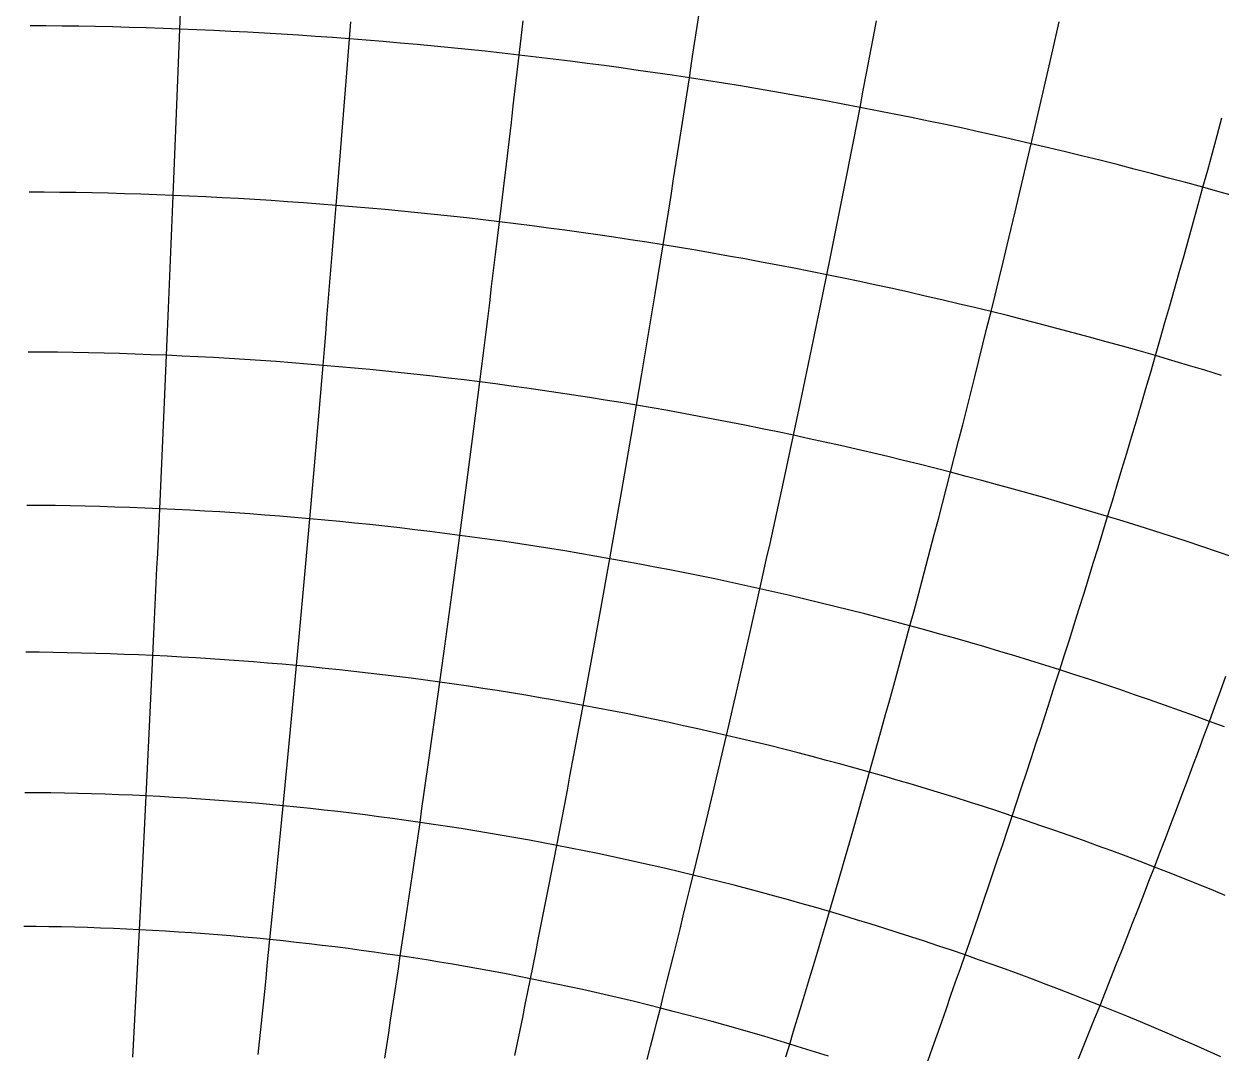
# Model space of a CAD drawing. Header units: metres. Extents: x -3.79 to 3.79, y -1 to 0.
# Drawn here: x 0.0031 to 0.183, y -0.5799 to -0.4252 of the extents above; entities that cross this region are included whole.
import ezdxf

# ---------------------------------------------------------------- set-up
doc = ezdxf.new("R2010")
doc.units = ezdxf.units.M

msp = doc.modelspace()

# ---------------------------------------------------------------- linework, layer by layer
for p, q in [((0.02654, -0.42595), (0.02664, -0.4234)), ((0.10428, -0.42555), (0.10466, -0.42295)), ((0.00637, -0.42547), (0.00401, -0.42548)), ((0.00883, -0.4255), (0.00637, -0.42547)), ((0.01134, -0.42553), (0.00883, -0.4255)), ((0.01386, -0.42557), (0.01134, -0.42553)), ((0.01638, -0.42563), (0.01386, -0.42557)), ((0.01892, -0.42569), (0.01638, -0.42563)), ((0.02146, -0.42577), (0.01892, -0.42569)), ((0.024, -0.42585), (0.02146, -0.42577)), ((0.02654, -0.42595), (0.024, -0.42585)), ((0.02644, -0.42849), (0.02654, -0.42595)), ((0.02908, -0.42605), (0.02654, -0.42595)), ((0.03162, -0.42617), (0.02908, -0.42605)), ((0.03417, -0.42629), (0.03162, -0.42617)), ((0.03671, -0.42642), (0.03417, -0.42629)), ((0.052, -0.42742), (0.0522, -0.42486)), ((0.07782, -0.42729), (0.07811, -0.42473)), ((0.10389, -0.42813), (0.10428, -0.42555)), ((0.13072, -0.42735), (0.13121, -0.42473)), ((0.15806, -0.42752), (0.15866, -0.42487)), ((0.03926, -0.42656), (0.03671, -0.42642)), ((0.04181, -0.42672), (0.03926, -0.42656)), ((0.04436, -0.42688), (0.04181, -0.42672)), ((0.0469, -0.42705), (0.04436, -0.42688)), ((0.04945, -0.42723), (0.0469, -0.42705)), ((0.052, -0.42742), (0.04945, -0.42723)), ((0.05181, -0.42996), (0.052, -0.42742)), ((0.05455, -0.42762), (0.052, -0.42742)), ((0.0571, -0.42783), (0.05455, -0.42762)), ((0.05965, -0.42805), (0.0571, -0.42783)), ((0.0622, -0.42828), (0.05965, -0.42805)), ((0.07752, -0.42986), (0.07782, -0.42729)), ((0.10349, -0.43071), (0.10389, -0.42813)), ((0.13023, -0.42995), (0.13072, -0.42735)), ((0.15747, -0.43016), (0.15806, -0.42752)), ((0.02634, -0.43103), (0.02644, -0.42849)), ((0.05161, -0.4325), (0.05181, -0.42996)), ((0.06476, -0.42851), (0.0622, -0.42828)), ((0.06731, -0.42876), (0.06476, -0.42851)), ((0.06986, -0.42902), (0.06731, -0.42876)), ((0.07241, -0.42929), (0.06986, -0.42902)), ((0.07497, -0.42957), (0.07241, -0.42929)), ((0.07752, -0.42986), (0.07497, -0.42957)), ((0.07723, -0.43241), (0.07752, -0.42986)), ((0.08008, -0.43015), (0.07752, -0.42986)), ((0.12974, -0.43255), (0.13023, -0.42995)), ((0.02624, -0.43355), (0.02634, -0.43103)), ((0.08263, -0.43046), (0.08008, -0.43015)), ((0.08519, -0.43078), (0.08263, -0.43046)), ((0.08775, -0.43111), (0.08519, -0.43078)), ((0.0903, -0.43144), (0.08775, -0.43111)), ((0.09286, -0.43179), (0.0903, -0.43144)), ((0.09542, -0.43215), (0.09286, -0.43179)), ((0.1031, -0.43328), (0.10349, -0.43071)), ((0.15687, -0.43278), (0.15747, -0.43016)), ((0.02614, -0.43606), (0.02624, -0.43355)), ((0.05141, -0.43503), (0.05161, -0.4325)), ((0.07694, -0.43495), (0.07723, -0.43241)), ((0.09798, -0.43251), (0.09542, -0.43215)), ((0.10054, -0.43289), (0.09798, -0.43251)), ((0.1031, -0.43328), (0.10054, -0.43289)), ((0.10271, -0.43583), (0.1031, -0.43328)), ((0.10566, -0.43367), (0.1031, -0.43328)), ((0.12924, -0.43513), (0.12974, -0.43255)), ((0.15627, -0.4354), (0.15687, -0.43278)), ((0.05122, -0.43755), (0.05141, -0.43503)), ((0.07664, -0.43748), (0.07694, -0.43495)), ((0.10823, -0.43408), (0.10566, -0.43367)), ((0.11079, -0.4345), (0.10823, -0.43408)), ((0.11335, -0.43493), (0.11079, -0.4345)), ((0.11592, -0.43536), (0.11335, -0.43493)), ((0.11848, -0.43581), (0.11592, -0.43536)), ((0.12875, -0.43771), (0.12924, -0.43513)), ((0.02604, -0.43857), (0.02614, -0.43606)), ((0.10232, -0.43838), (0.10271, -0.43583)), ((0.12105, -0.43627), (0.11848, -0.43581)), ((0.12362, -0.43674), (0.12105, -0.43627)), ((0.12618, -0.43722), (0.12362, -0.43674)), ((0.15568, -0.438), (0.15627, -0.4354)), ((0.02594, -0.44107), (0.02604, -0.43857)), ((0.05102, -0.44005), (0.05122, -0.43755)), ((0.07635, -0.44), (0.07664, -0.43748)), ((0.10192, -0.44092), (0.10232, -0.43838)), ((0.12875, -0.43771), (0.12618, -0.43722)), ((0.12826, -0.44027), (0.12875, -0.43771)), ((0.13132, -0.43821), (0.12875, -0.43771)), ((0.13389, -0.43872), (0.13132, -0.43821)), ((0.13646, -0.43924), (0.13389, -0.43872)), ((0.15508, -0.4406), (0.15568, -0.438)), ((0.05082, -0.44255), (0.05102, -0.44005)), ((0.07605, -0.44251), (0.07635, -0.44)), ((0.12776, -0.44283), (0.12826, -0.44027)), ((0.13903, -0.43977), (0.13646, -0.43924)), ((0.1416, -0.44031), (0.13903, -0.43977)), ((0.14418, -0.44086), (0.1416, -0.44031)), ((0.15448, -0.44318), (0.15508, -0.4406)), ((0.18242, -0.44192), (0.18313, -0.43929)), ((0.02584, -0.44355), (0.02594, -0.44107)), ((0.05063, -0.44504), (0.05082, -0.44255)), ((0.07576, -0.44501), (0.07605, -0.44251)), ((0.10153, -0.44344), (0.10192, -0.44092)), ((0.14675, -0.44143), (0.14418, -0.44086)), ((0.14933, -0.442), (0.14675, -0.44143)), ((0.1519, -0.44258), (0.14933, -0.442)), ((0.15448, -0.44318), (0.1519, -0.44258)), ((0.18171, -0.44453), (0.18242, -0.44192)), ((0.02574, -0.44603), (0.02584, -0.44355)), ((0.10113, -0.44596), (0.10153, -0.44344)), ((0.12726, -0.44537), (0.12776, -0.44283)), ((0.15388, -0.44575), (0.15448, -0.44318)), ((0.15706, -0.44378), (0.15448, -0.44318)), ((0.15963, -0.4444), (0.15706, -0.44378)), ((0.02564, -0.44849), (0.02574, -0.44603)), ((0.05043, -0.44752), (0.05063, -0.44504)), ((0.07546, -0.4475), (0.07576, -0.44501)), ((0.10074, -0.44846), (0.10113, -0.44596)), ((0.12677, -0.4479), (0.12726, -0.44537)), ((0.15327, -0.44831), (0.15388, -0.44575)), ((0.16221, -0.44503), (0.15963, -0.4444)), ((0.16479, -0.44567), (0.16221, -0.44503)), ((0.16737, -0.44632), (0.16479, -0.44567)), ((0.181, -0.44714), (0.18171, -0.44453)), ((0.05023, -0.44999), (0.05043, -0.44752)), ((0.07517, -0.44998), (0.07546, -0.4475)), ((0.12627, -0.45042), (0.12677, -0.4479)), ((0.16996, -0.44698), (0.16737, -0.44632)), ((0.17254, -0.44765), (0.16996, -0.44698)), ((0.17512, -0.44833), (0.17254, -0.44765)), ((0.18029, -0.44973), (0.181, -0.44714)), ((0.02554, -0.45095), (0.02564, -0.44849)), ((0.10034, -0.45096), (0.10074, -0.44846)), ((0.15267, -0.45086), (0.15327, -0.44831)), ((0.17771, -0.44902), (0.17512, -0.44833)), ((0.18029, -0.44973), (0.17771, -0.44902)), ((0.17958, -0.45231), (0.18029, -0.44973)), ((0.18288, -0.45045), (0.18029, -0.44973)), ((0.00613, -0.45047), (0.00386, -0.45047)), ((0.0085, -0.45049), (0.00613, -0.45047)), ((0.01091, -0.45053), (0.0085, -0.45049)), ((0.01333, -0.45057), (0.01091, -0.45053)), ((0.01577, -0.45063), (0.01333, -0.45057)), ((0.0182, -0.45069), (0.01577, -0.45063)), ((0.02065, -0.45077), (0.0182, -0.45069)), ((0.02309, -0.45086), (0.02065, -0.45077)), ((0.02554, -0.45095), (0.02309, -0.45086)), ((0.02543, -0.4534), (0.02554, -0.45095)), ((0.02798, -0.45106), (0.02554, -0.45095)), ((0.03043, -0.45117), (0.02798, -0.45106)), ((0.03288, -0.4513), (0.03043, -0.45117)), ((0.03533, -0.45143), (0.03288, -0.4513)), ((0.03778, -0.45158), (0.03533, -0.45143)), ((0.04023, -0.45173), (0.03778, -0.45158)), ((0.05003, -0.45244), (0.05023, -0.44999)), ((0.07487, -0.45245), (0.07517, -0.44998)), ((0.09995, -0.45345), (0.10034, -0.45096)), ((0.12577, -0.45293), (0.12627, -0.45042)), ((0.15207, -0.4534), (0.15267, -0.45086)), ((0.18547, -0.45117), (0.18288, -0.45045)), ((0.04268, -0.45189), (0.04023, -0.45173)), ((0.04513, -0.45207), (0.04268, -0.45189)), ((0.04758, -0.45225), (0.04513, -0.45207)), ((0.05003, -0.45244), (0.04758, -0.45225)), ((0.04984, -0.45489), (0.05003, -0.45244)), ((0.05249, -0.45265), (0.05003, -0.45244)), ((0.05494, -0.45286), (0.05249, -0.45265)), ((0.05739, -0.45308), (0.05494, -0.45286)), ((0.05985, -0.45331), (0.05739, -0.45308)), ((0.0623, -0.45356), (0.05985, -0.45331)), ((0.07457, -0.45492), (0.07487, -0.45245)), ((0.12527, -0.45543), (0.12577, -0.45293)), ((0.17887, -0.45488), (0.17958, -0.45231)), ((0.02533, -0.45583), (0.02543, -0.4534)), ((0.04964, -0.45733), (0.04984, -0.45489)), ((0.06475, -0.45381), (0.0623, -0.45356)), ((0.06721, -0.45407), (0.06475, -0.45381)), ((0.06966, -0.45434), (0.06721, -0.45407)), ((0.07212, -0.45463), (0.06966, -0.45434)), ((0.07457, -0.45492), (0.07212, -0.45463)), ((0.07428, -0.45737), (0.07457, -0.45492)), ((0.07703, -0.45522), (0.07457, -0.45492)), ((0.09955, -0.45592), (0.09995, -0.45345)), ((0.15147, -0.45593), (0.15207, -0.4534)), ((0.17816, -0.45744), (0.17887, -0.45488)), ((0.02523, -0.45826), (0.02533, -0.45583)), ((0.07949, -0.45553), (0.07703, -0.45522)), ((0.08194, -0.45585), (0.07949, -0.45553)), ((0.0844, -0.45618), (0.08194, -0.45585)), ((0.08686, -0.45653), (0.0844, -0.45618)), ((0.08932, -0.45688), (0.08686, -0.45653)), ((0.09177, -0.45724), (0.08932, -0.45688)), ((0.09915, -0.45839), (0.09955, -0.45592)), ((0.12477, -0.45793), (0.12527, -0.45543)), ((0.15086, -0.45845), (0.15147, -0.45593)), ((0.02513, -0.46068), (0.02523, -0.45826)), ((0.04944, -0.45976), (0.04964, -0.45733)), ((0.07398, -0.45981), (0.07428, -0.45737)), ((0.09423, -0.45761), (0.09177, -0.45724)), ((0.09669, -0.45799), (0.09423, -0.45761)), ((0.09915, -0.45839), (0.09669, -0.45799)), ((0.09875, -0.46084), (0.09915, -0.45839)), ((0.10161, -0.45879), (0.09915, -0.45839)), ((0.12427, -0.46041), (0.12477, -0.45793)), ((0.15026, -0.46096), (0.15086, -0.45845)), ((0.17744, -0.45998), (0.17816, -0.45744)), ((0.04924, -0.46218), (0.04944, -0.45976)), ((0.07368, -0.46224), (0.07398, -0.45981)), ((0.10407, -0.4592), (0.10161, -0.45879)), ((0.10653, -0.45963), (0.10407, -0.4592)), ((0.10899, -0.46006), (0.10653, -0.45963)), ((0.11146, -0.4605), (0.10899, -0.46006)), ((0.11392, -0.46096), (0.11146, -0.4605)), ((0.12377, -0.46287), (0.12427, -0.46041)), ((0.17673, -0.46252), (0.17744, -0.45998)), ((0.02503, -0.46309), (0.02513, -0.46068)), ((0.04904, -0.46459), (0.04924, -0.46218)), ((0.07338, -0.46466), (0.07368, -0.46224)), ((0.09836, -0.46329), (0.09875, -0.46084)), ((0.11638, -0.46142), (0.11392, -0.46096)), ((0.11884, -0.46189), (0.11638, -0.46142)), ((0.12131, -0.46238), (0.11884, -0.46189)), ((0.14965, -0.46345), (0.15026, -0.46096)), ((0.02493, -0.46549), (0.02503, -0.46309)), ((0.09796, -0.46572), (0.09836, -0.46329)), ((0.12377, -0.46287), (0.12131, -0.46238)), ((0.12327, -0.46533), (0.12377, -0.46287)), ((0.12624, -0.46338), (0.12377, -0.46287)), ((0.1287, -0.4639), (0.12624, -0.46338)), ((0.13117, -0.46442), (0.1287, -0.4639)), ((0.14904, -0.46594), (0.14965, -0.46345)), ((0.17602, -0.46504), (0.17673, -0.46252)), ((0.02483, -0.46788), (0.02493, -0.46549)), ((0.04884, -0.46699), (0.04904, -0.46459)), ((0.07309, -0.46707), (0.07338, -0.46466)), ((0.09756, -0.46814), (0.09796, -0.46572)), ((0.12277, -0.46778), (0.12327, -0.46533)), ((0.13363, -0.46496), (0.13117, -0.46442)), ((0.1361, -0.46551), (0.13363, -0.46496)), ((0.13856, -0.46607), (0.1361, -0.46551)), ((0.14844, -0.46841), (0.14904, -0.46594)), ((0.1753, -0.46756), (0.17602, -0.46504)), ((0.04864, -0.46938), (0.04884, -0.46699)), ((0.07279, -0.46948), (0.07309, -0.46707)), ((0.14103, -0.46664), (0.13856, -0.46607)), ((0.1435, -0.46722), (0.14103, -0.46664)), ((0.14597, -0.46781), (0.1435, -0.46722)), ((0.17458, -0.47006), (0.1753, -0.46756)), ((0.02473, -0.47025), (0.02483, -0.46788)), ((0.04844, -0.47176), (0.04864, -0.46938)), ((0.07249, -0.47187), (0.07279, -0.46948)), ((0.09716, -0.47056), (0.09756, -0.46814)), ((0.12227, -0.47022), (0.12277, -0.46778)), ((0.14844, -0.46841), (0.14597, -0.46781)), ((0.14783, -0.47087), (0.14844, -0.46841)), ((0.15091, -0.46902), (0.14844, -0.46841)), ((0.15338, -0.46965), (0.15091, -0.46902)), ((0.02462, -0.47262), (0.02473, -0.47025)), ((0.09676, -0.47296), (0.09716, -0.47056)), ((0.12176, -0.47265), (0.12227, -0.47022)), ((0.14722, -0.47333), (0.14783, -0.47087)), ((0.15585, -0.47028), (0.15338, -0.46965)), ((0.15832, -0.47093), (0.15585, -0.47028)), ((0.16079, -0.47158), (0.15832, -0.47093)), ((0.17387, -0.47255), (0.17458, -0.47006)), ((0.02452, -0.47498), (0.02462, -0.47262)), ((0.04824, -0.47413), (0.04844, -0.47176)), ((0.07219, -0.47425), (0.07249, -0.47187)), ((0.09636, -0.47536), (0.09676, -0.47296)), ((0.12126, -0.47507), (0.12176, -0.47265)), ((0.16326, -0.47225), (0.16079, -0.47158)), ((0.16573, -0.47293), (0.16326, -0.47225)), ((0.1682, -0.47362), (0.16573, -0.47293)), ((0.17315, -0.47503), (0.17387, -0.47255)), ((0.00588, -0.4745), (0.00371, -0.4745)), ((0.00816, -0.47452), (0.00588, -0.4745)), ((0.01048, -0.47455), (0.00816, -0.47452)), ((0.0128, -0.4746), (0.01048, -0.47455)), ((0.01514, -0.47466), (0.0128, -0.4746)), ((0.01748, -0.47472), (0.01514, -0.47466)), ((0.01983, -0.4748), (0.01748, -0.47472)), ((0.02217, -0.47489), (0.01983, -0.4748)), ((0.02452, -0.47498), (0.02217, -0.47489)), ((0.04804, -0.47649), (0.04824, -0.47413)), ((0.07189, -0.47662), (0.07219, -0.47425)), ((0.14661, -0.47577), (0.14722, -0.47333)), ((0.17068, -0.47432), (0.1682, -0.47362)), ((0.17315, -0.47503), (0.17068, -0.47432)), ((0.02442, -0.47733), (0.02452, -0.47498)), ((0.02687, -0.47509), (0.02452, -0.47498)), ((0.02922, -0.47521), (0.02687, -0.47509)), ((0.03157, -0.47533), (0.02922, -0.47521)), ((0.03392, -0.47547), (0.03157, -0.47533)), ((0.03628, -0.47561), (0.03392, -0.47547)), ((0.03863, -0.47577), (0.03628, -0.47561)), ((0.04098, -0.47593), (0.03863, -0.47577)), ((0.04333, -0.47611), (0.04098, -0.47593)), ((0.04569, -0.47629), (0.04333, -0.47611)), ((0.04804, -0.47649), (0.04569, -0.47629)), ((0.04784, -0.47884), (0.04804, -0.47649)), ((0.0504, -0.47669), (0.04804, -0.47649)), ((0.05275, -0.47691), (0.0504, -0.47669)), ((0.07159, -0.47898), (0.07189, -0.47662)), ((0.09596, -0.47774), (0.09636, -0.47536)), ((0.12076, -0.47747), (0.12126, -0.47507)), ((0.146, -0.4782), (0.14661, -0.47577)), ((0.17243, -0.4775), (0.17315, -0.47503)), ((0.17562, -0.47575), (0.17315, -0.47503)), ((0.1781, -0.47649), (0.17562, -0.47575)), ((0.18057, -0.47723), (0.1781, -0.47649)), ((0.02432, -0.47967), (0.02442, -0.47733)), ((0.0551, -0.47713), (0.05275, -0.47691)), ((0.05746, -0.47737), (0.0551, -0.47713)), ((0.05981, -0.47761), (0.05746, -0.47737)), ((0.06217, -0.47786), (0.05981, -0.47761)), ((0.06452, -0.47813), (0.06217, -0.47786)), ((0.06688, -0.4784), (0.06452, -0.47813)), ((0.06924, -0.47869), (0.06688, -0.4784)), ((0.09556, -0.48012), (0.09596, -0.47774)), ((0.12026, -0.47987), (0.12076, -0.47747)), ((0.1454, -0.48062), (0.146, -0.4782)), ((0.17171, -0.47995), (0.17243, -0.4775)), ((0.18305, -0.47799), (0.18057, -0.47723)), ((0.02422, -0.482), (0.02432, -0.47967)), ((0.04764, -0.48118), (0.04784, -0.47884)), ((0.07159, -0.47898), (0.06924, -0.47869)), ((0.07129, -0.48133), (0.07159, -0.47898)), ((0.07395, -0.47929), (0.07159, -0.47898)), ((0.0763, -0.4796), (0.07395, -0.47929)), ((0.07866, -0.47992), (0.0763, -0.4796)), ((0.08102, -0.48026), (0.07866, -0.47992)), ((0.08337, -0.4806), (0.08102, -0.48026)), ((0.09516, -0.48248), (0.09556, -0.48012)), ((0.11975, -0.48225), (0.12026, -0.47987)), ((0.171, -0.4824), (0.17171, -0.47995)), ((0.02411, -0.48432), (0.02422, -0.482)), ((0.04744, -0.48351), (0.04764, -0.48118)), ((0.07099, -0.48368), (0.07129, -0.48133)), ((0.08573, -0.48096), (0.08337, -0.4806)), ((0.08809, -0.48132), (0.08573, -0.48096)), ((0.09044, -0.4817), (0.08809, -0.48132)), ((0.0928, -0.48208), (0.09044, -0.4817)), ((0.09516, -0.48248), (0.0928, -0.48208)), ((0.14479, -0.48303), (0.1454, -0.48062)), ((0.04724, -0.48583), (0.04744, -0.48351)), ((0.07069, -0.48601), (0.07099, -0.48368)), ((0.09476, -0.48483), (0.09516, -0.48248)), ((0.09752, -0.48288), (0.09516, -0.48248)), ((0.09988, -0.4833), (0.09752, -0.48288)), ((0.10223, -0.48373), (0.09988, -0.4833)), ((0.10459, -0.48416), (0.10223, -0.48373)), ((0.11925, -0.48463), (0.11975, -0.48225)), ((0.14418, -0.48543), (0.14479, -0.48303)), ((0.17028, -0.48483), (0.171, -0.4824)), ((0.02401, -0.48663), (0.02411, -0.48432)), ((0.09436, -0.48717), (0.09476, -0.48483)), ((0.10695, -0.48461), (0.10459, -0.48416)), ((0.10931, -0.48506), (0.10695, -0.48461)), ((0.11167, -0.48553), (0.10931, -0.48506)), ((0.11403, -0.48601), (0.11167, -0.48553)), ((0.11875, -0.487), (0.11925, -0.48463)), ((0.14357, -0.48782), (0.14418, -0.48543)), ((0.16956, -0.48726), (0.17028, -0.48483)), ((0.02391, -0.48893), (0.02401, -0.48663)), ((0.04704, -0.48814), (0.04724, -0.48583)), ((0.07039, -0.48833), (0.07069, -0.48601)), ((0.09396, -0.48951), (0.09436, -0.48717)), ((0.11639, -0.4865), (0.11403, -0.48601)), ((0.11875, -0.487), (0.11639, -0.4865)), ((0.11824, -0.48935), (0.11875, -0.487)), ((0.12111, -0.48751), (0.11875, -0.487)), ((0.12347, -0.48802), (0.12111, -0.48751)), ((0.16884, -0.48967), (0.16956, -0.48726)), ((0.02381, -0.49122), (0.02391, -0.48893)), ((0.04684, -0.49044), (0.04704, -0.48814)), ((0.07009, -0.49064), (0.07039, -0.48833)), ((0.11774, -0.49169), (0.11824, -0.48935)), ((0.12582, -0.48855), (0.12347, -0.48802)), ((0.12819, -0.48909), (0.12582, -0.48855)), ((0.13055, -0.48965), (0.12819, -0.48909)), ((0.14296, -0.49019), (0.14357, -0.48782)), ((0.04664, -0.49273), (0.04684, -0.49044)), ((0.06979, -0.49294), (0.07009, -0.49064)), ((0.09356, -0.49183), (0.09396, -0.48951)), ((0.13291, -0.49021), (0.13055, -0.48965)), ((0.13527, -0.49078), (0.13291, -0.49021)), ((0.13763, -0.49136), (0.13527, -0.49078)), ((0.14235, -0.49256), (0.14296, -0.49019)), ((0.16812, -0.49207), (0.16884, -0.48967)), ((0.02371, -0.49351), (0.02381, -0.49122)), ((0.04644, -0.49501), (0.04664, -0.49273)), ((0.06949, -0.49523), (0.06979, -0.49294)), ((0.09316, -0.49414), (0.09356, -0.49183)), ((0.11724, -0.49403), (0.11774, -0.49169)), ((0.13999, -0.49196), (0.13763, -0.49136)), ((0.14235, -0.49256), (0.13999, -0.49196)), ((0.14174, -0.49492), (0.14235, -0.49256)), ((0.14471, -0.49318), (0.14235, -0.49256)), ((0.1674, -0.49446), (0.16812, -0.49207)), ((0.0236, -0.49578), (0.02371, -0.49351)), ((0.09276, -0.49644), (0.09316, -0.49414)), ((0.11673, -0.49635), (0.11724, -0.49403)), ((0.14707, -0.4938), (0.14471, -0.49318)), ((0.14943, -0.49444), (0.14707, -0.4938)), ((0.15179, -0.49509), (0.14943, -0.49444)), ((0.16668, -0.49684), (0.1674, -0.49446)), ((0.0235, -0.49804), (0.0236, -0.49578)), ((0.04624, -0.49728), (0.04644, -0.49501)), ((0.06919, -0.49751), (0.06949, -0.49523)), ((0.09235, -0.49873), (0.09276, -0.49644)), ((0.11623, -0.49866), (0.11673, -0.49635)), ((0.14113, -0.49726), (0.14174, -0.49492)), ((0.15415, -0.49575), (0.15179, -0.49509)), ((0.15652, -0.49642), (0.15415, -0.49575)), ((0.15888, -0.4971), (0.15652, -0.49642)), ((0.00564, -0.49755), (0.00355, -0.49755)), ((0.00782, -0.49757), (0.00564, -0.49755)), ((0.01004, -0.49761), (0.00782, -0.49757)), ((0.01227, -0.49765), (0.01004, -0.49761)), ((0.01451, -0.49771), (0.01227, -0.49765)), ((0.01676, -0.49778), (0.01451, -0.49771)), ((0.019, -0.49785), (0.01676, -0.49778)), ((0.02125, -0.49794), (0.019, -0.49785)), ((0.0235, -0.49804), (0.02125, -0.49794)), ((0.0234, -0.50029), (0.0235, -0.49804)), ((0.02575, -0.49814), (0.0235, -0.49804)), ((0.02801, -0.49826), (0.02575, -0.49814)), ((0.03026, -0.49839), (0.02801, -0.49826)), ((0.04604, -0.49955), (0.04624, -0.49728)), ((0.06889, -0.49978), (0.06919, -0.49751)), ((0.14052, -0.4996), (0.14113, -0.49726)), ((0.16124, -0.49779), (0.15888, -0.4971)), ((0.1636, -0.49849), (0.16124, -0.49779)), ((0.16596, -0.49921), (0.16668, -0.49684)), ((0.03251, -0.49852), (0.03026, -0.49839)), ((0.03477, -0.49867), (0.03251, -0.49852)), ((0.03702, -0.49883), (0.03477, -0.49867)), ((0.03928, -0.49899), (0.03702, -0.49883)), ((0.04153, -0.49917), (0.03928, -0.49899)), ((0.04378, -0.49935), (0.04153, -0.49917)), ((0.04604, -0.49955), (0.04378, -0.49935)), ((0.04584, -0.5018), (0.04604, -0.49955)), ((0.04829, -0.49975), (0.04604, -0.49955)), ((0.05055, -0.49997), (0.04829, -0.49975)), ((0.0528, -0.50019), (0.05055, -0.49997)), ((0.06859, -0.50205), (0.06889, -0.49978)), ((0.09195, -0.50102), (0.09235, -0.49873)), ((0.11572, -0.50097), (0.11623, -0.49866)), ((0.13991, -0.50192), (0.14052, -0.4996)), ((0.16596, -0.49921), (0.1636, -0.49849)), ((0.16524, -0.50156), (0.16596, -0.49921)), ((0.16832, -0.49993), (0.16596, -0.49921)), ((0.17069, -0.50067), (0.16832, -0.49993)), ((0.0233, -0.50253), (0.0234, -0.50029)), ((0.04564, -0.50404), (0.04584, -0.5018)), ((0.05506, -0.50043), (0.0528, -0.50019)), ((0.05732, -0.50067), (0.05506, -0.50043)), ((0.05957, -0.50093), (0.05732, -0.50067)), ((0.06183, -0.50119), (0.05957, -0.50093)), ((0.06408, -0.50147), (0.06183, -0.50119)), ((0.06634, -0.50175), (0.06408, -0.50147)), ((0.06859, -0.50205), (0.06634, -0.50175)), ((0.09155, -0.50329), (0.09195, -0.50102)), ((0.11522, -0.50326), (0.11572, -0.50097)), ((0.1393, -0.50423), (0.13991, -0.50192)), ((0.16452, -0.50391), (0.16524, -0.50156)), ((0.17305, -0.50141), (0.17069, -0.50067)), ((0.17541, -0.50217), (0.17305, -0.50141)), ((0.0232, -0.50476), (0.0233, -0.50253)), ((0.06829, -0.5043), (0.06859, -0.50205)), ((0.07085, -0.50235), (0.06859, -0.50205)), ((0.07311, -0.50267), (0.07085, -0.50235)), ((0.07536, -0.50299), (0.07311, -0.50267)), ((0.07762, -0.50333), (0.07536, -0.50299)), ((0.07987, -0.50367), (0.07762, -0.50333)), ((0.08213, -0.50403), (0.07987, -0.50367)), ((0.09115, -0.50555), (0.09155, -0.50329)), ((0.11471, -0.50554), (0.11522, -0.50326)), ((0.17777, -0.50294), (0.17541, -0.50217)), ((0.18013, -0.50372), (0.17777, -0.50294)), ((0.18249, -0.50452), (0.18013, -0.50372)), ((0.02309, -0.50698), (0.0232, -0.50476)), ((0.04544, -0.50627), (0.04564, -0.50404)), ((0.06799, -0.50654), (0.06829, -0.5043)), ((0.08438, -0.50439), (0.08213, -0.50403)), ((0.08664, -0.50477), (0.08438, -0.50439)), ((0.0889, -0.50515), (0.08664, -0.50477)), ((0.09115, -0.50555), (0.0889, -0.50515)), ((0.09075, -0.5078), (0.09115, -0.50555)), ((0.09341, -0.50595), (0.09115, -0.50555)), ((0.11421, -0.50781), (0.11471, -0.50554)), ((0.13869, -0.50653), (0.1393, -0.50423)), ((0.1638, -0.50624), (0.16452, -0.50391)), ((0.18485, -0.50532), (0.18249, -0.50452)), ((0.02299, -0.5092), (0.02309, -0.50698)), ((0.04524, -0.50849), (0.04544, -0.50627)), ((0.06769, -0.50877), (0.06799, -0.50654)), ((0.09566, -0.50637), (0.09341, -0.50595)), ((0.09792, -0.5068), (0.09566, -0.50637)), ((0.10017, -0.50723), (0.09792, -0.5068)), ((0.10243, -0.50768), (0.10017, -0.50723)), ((0.13808, -0.50882), (0.13869, -0.50653)), ((0.16308, -0.50856), (0.1638, -0.50624)), ((0.04504, -0.5107), (0.04524, -0.50849)), ((0.06739, -0.51099), (0.06769, -0.50877)), ((0.09035, -0.51004), (0.09075, -0.5078)), ((0.10469, -0.50814), (0.10243, -0.50768)), ((0.10694, -0.5086), (0.10469, -0.50814)), ((0.1092, -0.50908), (0.10694, -0.5086)), ((0.11145, -0.50957), (0.1092, -0.50908)), ((0.11371, -0.51007), (0.11421, -0.50781)), ((0.13747, -0.51111), (0.13808, -0.50882)), ((0.16237, -0.51087), (0.16308, -0.50856)), ((0.02289, -0.5114), (0.02299, -0.5092)), ((0.04484, -0.51291), (0.04504, -0.5107)), ((0.08995, -0.51227), (0.09035, -0.51004)), ((0.11371, -0.51007), (0.11145, -0.50957)), ((0.1132, -0.51232), (0.11371, -0.51007)), ((0.11596, -0.51058), (0.11371, -0.51007)), ((0.11822, -0.5111), (0.11596, -0.51058)), ((0.16165, -0.51318), (0.16237, -0.51087)), ((0.02279, -0.51359), (0.02289, -0.5114)), ((0.06709, -0.5132), (0.06739, -0.51099)), ((0.08955, -0.51449), (0.08995, -0.51227)), ((0.1127, -0.51456), (0.1132, -0.51232)), ((0.12047, -0.51163), (0.11822, -0.5111)), ((0.12273, -0.51217), (0.12047, -0.51163)), ((0.12498, -0.51272), (0.12273, -0.51217)), ((0.12723, -0.51328), (0.12498, -0.51272)), ((0.13686, -0.51338), (0.13747, -0.51111)), ((0.02269, -0.51577), (0.02279, -0.51359)), ((0.04464, -0.5151), (0.04484, -0.51291)), ((0.0668, -0.5154), (0.06709, -0.5132)), ((0.08915, -0.5167), (0.08955, -0.51449)), ((0.12949, -0.51385), (0.12723, -0.51328)), ((0.13174, -0.51444), (0.12949, -0.51385)), ((0.134, -0.51503), (0.13174, -0.51444)), ((0.13625, -0.51563), (0.13686, -0.51338)), ((0.16093, -0.51546), (0.16165, -0.51318)), ((0.02258, -0.51795), (0.02269, -0.51577)), ((0.04444, -0.51728), (0.04464, -0.5151)), ((0.0665, -0.5176), (0.0668, -0.5154)), ((0.1122, -0.51679), (0.1127, -0.51456)), ((0.13625, -0.51563), (0.134, -0.51503)), ((0.13564, -0.51788), (0.13625, -0.51563)), ((0.1385, -0.51625), (0.13625, -0.51563)), ((0.14076, -0.51687), (0.1385, -0.51625)), ((0.16021, -0.51774), (0.16093, -0.51546)), ((0.02248, -0.52011), (0.02258, -0.51795)), ((0.04424, -0.51945), (0.04444, -0.51728)), ((0.0662, -0.51978), (0.0665, -0.5176)), ((0.08875, -0.5189), (0.08915, -0.5167)), ((0.11169, -0.51901), (0.1122, -0.51679)), ((0.13503, -0.52012), (0.13564, -0.51788)), ((0.14301, -0.51751), (0.14076, -0.51687)), ((0.14526, -0.51816), (0.14301, -0.51751)), ((0.15949, -0.52001), (0.16021, -0.51774)), ((0.00539, -0.51962), (0.0034, -0.51962)), ((0.00748, -0.51964), (0.00539, -0.51962)), ((0.00961, -0.51968), (0.00748, -0.51964)), ((0.01174, -0.51973), (0.00961, -0.51968)), ((0.01388, -0.51978), (0.01174, -0.51973)), ((0.01603, -0.51985), (0.01388, -0.51978)), ((0.01818, -0.51993), (0.01603, -0.51985)), ((0.02033, -0.52001), (0.01818, -0.51993)), ((0.04404, -0.52162), (0.04424, -0.51945)), ((0.0659, -0.52195), (0.0662, -0.51978)), ((0.08835, -0.52109), (0.08875, -0.5189)), ((0.11119, -0.52122), (0.11169, -0.51901)), ((0.14751, -0.51882), (0.14526, -0.51816)), ((0.14977, -0.51948), (0.14751, -0.51882)), ((0.15202, -0.52016), (0.14977, -0.51948)), ((0.02248, -0.52011), (0.02033, -0.52001)), ((0.02238, -0.52226), (0.02248, -0.52011)), ((0.02464, -0.52022), (0.02248, -0.52011)), ((0.02679, -0.52033), (0.02464, -0.52022)), ((0.02895, -0.52046), (0.02679, -0.52033)), ((0.0311, -0.52059), (0.02895, -0.52046)), ((0.03326, -0.52074), (0.0311, -0.52059)), ((0.03541, -0.5209), (0.03326, -0.52074)), ((0.03757, -0.52106), (0.03541, -0.5209)), ((0.03972, -0.52124), (0.03757, -0.52106)), ((0.04188, -0.52142), (0.03972, -0.52124)), ((0.04404, -0.52162), (0.04188, -0.52142)), ((0.04384, -0.52377), (0.04404, -0.52162)), ((0.04619, -0.52182), (0.04404, -0.52162)), ((0.08795, -0.52327), (0.08835, -0.52109)), ((0.11069, -0.52341), (0.11119, -0.52122)), ((0.13442, -0.52235), (0.13503, -0.52012)), ((0.15427, -0.52085), (0.15202, -0.52016)), ((0.15652, -0.52155), (0.15427, -0.52085)), ((0.15877, -0.52227), (0.15652, -0.52155)), ((0.15877, -0.52227), (0.15949, -0.52001)), ((0.02228, -0.52441), (0.02238, -0.52226)), ((0.04835, -0.52204), (0.04619, -0.52182)), ((0.05051, -0.52226), (0.04835, -0.52204)), ((0.05266, -0.5225), (0.05051, -0.52226)), ((0.05482, -0.52274), (0.05266, -0.5225)), ((0.05697, -0.52299), (0.05482, -0.52274)), ((0.05913, -0.52326), (0.05697, -0.52299)), ((0.06129, -0.52353), (0.05913, -0.52326)), ((0.06344, -0.52382), (0.06129, -0.52353)), ((0.0656, -0.52411), (0.0659, -0.52195)), ((0.08755, -0.52544), (0.08795, -0.52327)), ((0.11018, -0.5256), (0.11069, -0.52341)), ((0.13381, -0.52456), (0.13442, -0.52235)), ((0.15805, -0.52451), (0.15877, -0.52227)), ((0.16102, -0.52299), (0.15877, -0.52227)), ((0.16327, -0.52372), (0.16102, -0.52299)), ((0.18292, -0.52548), (0.18375, -0.52321)), ((0.02218, -0.52654), (0.02228, -0.52441)), ((0.04364, -0.52591), (0.04384, -0.52377)), ((0.0656, -0.52411), (0.06344, -0.52382)), ((0.0653, -0.52626), (0.0656, -0.52411)), ((0.06775, -0.52441), (0.0656, -0.52411)), ((0.06991, -0.52473), (0.06775, -0.52441)), ((0.07206, -0.52505), (0.06991, -0.52473)), ((0.07422, -0.52538), (0.07206, -0.52505)), ((0.13321, -0.52677), (0.13381, -0.52456)), ((0.15734, -0.52675), (0.15805, -0.52451)), ((0.16552, -0.52447), (0.16327, -0.52372)), ((0.16777, -0.52523), (0.16552, -0.52447)), ((0.17002, -0.52599), (0.16777, -0.52523)), ((0.02208, -0.52866), (0.02218, -0.52654)), ((0.04344, -0.52804), (0.04364, -0.52591)), ((0.065, -0.5284), (0.0653, -0.52626)), ((0.07638, -0.52573), (0.07422, -0.52538)), ((0.07853, -0.52608), (0.07638, -0.52573)), ((0.08069, -0.52645), (0.07853, -0.52608)), ((0.08284, -0.52682), (0.08069, -0.52645)), ((0.08499, -0.52721), (0.08284, -0.52682)), ((0.08715, -0.5276), (0.08755, -0.52544)), ((0.10968, -0.52778), (0.11018, -0.5256)), ((0.1326, -0.52896), (0.13321, -0.52677)), ((0.15662, -0.52897), (0.15734, -0.52675)), ((0.17227, -0.52677), (0.17002, -0.52599)), ((0.17452, -0.52756), (0.17227, -0.52677)), ((0.18209, -0.52775), (0.18292, -0.52548)), ((0.02197, -0.53078), (0.02208, -0.52866)), ((0.04324, -0.53017), (0.04344, -0.52804)), ((0.0647, -0.53053), (0.065, -0.5284)), ((0.08715, -0.5276), (0.08499, -0.52721)), ((0.08675, -0.52975), (0.08715, -0.5276)), ((0.0893, -0.528), (0.08715, -0.5276)), ((0.09146, -0.52842), (0.0893, -0.528)), ((0.09361, -0.52884), (0.09146, -0.52842)), ((0.09576, -0.52928), (0.09361, -0.52884)), ((0.10918, -0.52995), (0.10968, -0.52778)), ((0.17677, -0.52836), (0.17452, -0.52756)), ((0.17901, -0.52918), (0.17677, -0.52836)), ((0.18126, -0.53), (0.18209, -0.52775)), ((0.04304, -0.53228), (0.04324, -0.53017)), ((0.0644, -0.53265), (0.0647, -0.53053)), ((0.08635, -0.53189), (0.08675, -0.52975)), ((0.09792, -0.52972), (0.09576, -0.52928)), ((0.10007, -0.53018), (0.09792, -0.52972)), ((0.10222, -0.53065), (0.10007, -0.53018)), ((0.10437, -0.53112), (0.10222, -0.53065)), ((0.10868, -0.5321), (0.10918, -0.52995)), ((0.13199, -0.53115), (0.1326, -0.52896)), ((0.1559, -0.53118), (0.15662, -0.52897)), ((0.18126, -0.53), (0.17901, -0.52918)), ((0.18043, -0.53224), (0.18126, -0.53)), ((0.18351, -0.53084), (0.18126, -0.53)), ((0.02187, -0.53288), (0.02197, -0.53078)), ((0.04284, -0.53438), (0.04304, -0.53228)), ((0.08595, -0.53402), (0.08635, -0.53189)), ((0.10652, -0.53161), (0.10437, -0.53112)), ((0.10868, -0.5321), (0.10652, -0.53161)), ((0.10817, -0.53425), (0.10868, -0.5321)), ((0.11083, -0.53261), (0.10868, -0.5321)), ((0.13138, -0.53332), (0.13199, -0.53115)), ((0.15519, -0.53338), (0.1559, -0.53118)), ((0.1796, -0.53447), (0.18043, -0.53224)), ((0.02177, -0.53498), (0.02187, -0.53288)), ((0.0641, -0.53477), (0.0644, -0.53265)), ((0.08555, -0.53614), (0.08595, -0.53402)), ((0.10767, -0.53639), (0.10817, -0.53425)), ((0.11298, -0.53313), (0.11083, -0.53261)), ((0.11513, -0.53365), (0.11298, -0.53313)), ((0.11728, -0.53419), (0.11513, -0.53365)), ((0.11943, -0.53474), (0.11728, -0.53419)), ((0.13078, -0.53548), (0.13138, -0.53332)), ((0.15447, -0.53557), (0.15519, -0.53338)), ((0.02167, -0.53706), (0.02177, -0.53498)), ((0.04264, -0.53648), (0.04284, -0.53438)), ((0.06381, -0.53687), (0.0641, -0.53477)), ((0.08515, -0.53825), (0.08555, -0.53614)), ((0.12158, -0.5353), (0.11943, -0.53474)), ((0.12373, -0.53587), (0.12158, -0.5353)), ((0.12588, -0.53645), (0.12373, -0.53587)), ((0.13017, -0.53764), (0.13078, -0.53548)), ((0.15376, -0.53775), (0.15447, -0.53557)), ((0.17877, -0.53669), (0.1796, -0.53447)), ((0.02157, -0.53914), (0.02167, -0.53706)), ((0.04244, -0.53856), (0.04264, -0.53648)), ((0.06351, -0.53896), (0.06381, -0.53687)), ((0.10717, -0.53851), (0.10767, -0.53639)), ((0.12802, -0.53704), (0.12588, -0.53645)), ((0.13017, -0.53764), (0.12802, -0.53704)), ((0.12957, -0.53978), (0.13017, -0.53764)), ((0.13232, -0.53825), (0.13017, -0.53764)), ((0.15304, -0.53992), (0.15376, -0.53775)), ((0.17794, -0.5389), (0.17877, -0.53669)), ((0.02147, -0.5412), (0.02157, -0.53914)), ((0.04224, -0.54064), (0.04244, -0.53856)), ((0.06321, -0.54104), (0.06351, -0.53896)), ((0.08476, -0.54034), (0.08515, -0.53825)), ((0.10667, -0.54063), (0.10717, -0.53851)), ((0.13447, -0.53887), (0.13232, -0.53825)), ((0.13661, -0.5395), (0.13447, -0.53887)), ((0.13876, -0.54015), (0.13661, -0.5395)), ((0.17712, -0.54109), (0.17794, -0.5389)), ((0.00515, -0.54072), (0.00325, -0.54072)), ((0.00715, -0.54074), (0.00515, -0.54072)), ((0.00917, -0.54078), (0.00715, -0.54074)), ((0.01121, -0.54082), (0.00917, -0.54078)), ((0.01326, -0.54088), (0.01121, -0.54082)), ((0.01531, -0.54095), (0.01326, -0.54088)), ((0.01736, -0.54102), (0.01531, -0.54095)), ((0.01941, -0.54111), (0.01736, -0.54102)), ((0.02147, -0.5412), (0.01941, -0.54111)), ((0.02137, -0.54326), (0.02147, -0.5412)), ((0.02352, -0.54131), (0.02147, -0.5412)), ((0.02558, -0.54143), (0.02352, -0.54131)), ((0.02764, -0.54155), (0.02558, -0.54143)), ((0.04204, -0.5427), (0.04224, -0.54064)), ((0.06291, -0.54311), (0.06321, -0.54104)), ((0.08436, -0.54243), (0.08476, -0.54034)), ((0.10617, -0.54273), (0.10667, -0.54063)), ((0.12896, -0.54191), (0.12957, -0.53978)), ((0.1409, -0.5408), (0.13876, -0.54015)), ((0.14305, -0.54146), (0.1409, -0.5408)), ((0.14519, -0.54214), (0.14305, -0.54146)), ((0.15233, -0.54208), (0.15304, -0.53992)), ((0.17629, -0.54327), (0.17712, -0.54109)), ((0.02126, -0.54531), (0.02137, -0.54326)), ((0.02969, -0.54168), (0.02764, -0.54155)), ((0.03175, -0.54183), (0.02969, -0.54168)), ((0.03381, -0.54198), (0.03175, -0.54183)), ((0.03587, -0.54215), (0.03381, -0.54198)), ((0.03793, -0.54232), (0.03587, -0.54215)), ((0.03998, -0.54251), (0.03793, -0.54232)), ((0.04204, -0.5427), (0.03998, -0.54251)), ((0.04184, -0.54475), (0.04204, -0.5427)), ((0.0441, -0.5429), (0.04204, -0.5427)), ((0.04616, -0.54312), (0.0441, -0.5429)), ((0.04822, -0.54334), (0.04616, -0.54312)), ((0.06262, -0.54518), (0.06291, -0.54311)), ((0.08396, -0.54451), (0.08436, -0.54243)), ((0.10567, -0.54483), (0.10617, -0.54273)), ((0.12836, -0.54403), (0.12896, -0.54191)), ((0.14733, -0.54282), (0.14519, -0.54214)), ((0.14947, -0.54352), (0.14733, -0.54282)), ((0.15162, -0.54423), (0.15233, -0.54208)), ((0.17547, -0.54545), (0.17629, -0.54327)), ((0.04165, -0.5468), (0.04184, -0.54475)), ((0.05027, -0.54357), (0.04822, -0.54334)), ((0.05233, -0.54382), (0.05027, -0.54357)), ((0.05439, -0.54407), (0.05233, -0.54382)), ((0.05645, -0.54433), (0.05439, -0.54407)), ((0.0585, -0.5446), (0.05645, -0.54433)), ((0.06056, -0.54488), (0.0585, -0.5446)), ((0.06262, -0.54518), (0.06056, -0.54488)), ((0.08356, -0.54658), (0.08396, -0.54451)), ((0.10518, -0.54691), (0.10567, -0.54483)), ((0.12775, -0.54614), (0.12836, -0.54403)), ((0.15162, -0.54423), (0.14947, -0.54352)), ((0.15091, -0.54636), (0.15162, -0.54423)), ((0.15376, -0.54495), (0.15162, -0.54423)), ((0.1559, -0.54568), (0.15376, -0.54495)), ((0.02116, -0.54734), (0.02126, -0.54531)), ((0.04145, -0.54883), (0.04165, -0.5468)), ((0.06232, -0.54723), (0.06262, -0.54518)), ((0.06467, -0.54548), (0.06262, -0.54518)), ((0.06673, -0.54579), (0.06467, -0.54548)), ((0.06879, -0.54611), (0.06673, -0.54579)), ((0.07084, -0.54644), (0.06879, -0.54611)), ((0.0729, -0.54678), (0.07084, -0.54644)), ((0.07495, -0.54714), (0.0729, -0.54678)), ((0.08317, -0.54864), (0.08356, -0.54658)), ((0.10468, -0.54899), (0.10518, -0.54691)), ((0.12715, -0.54824), (0.12775, -0.54614)), ((0.15019, -0.54849), (0.15091, -0.54636)), ((0.15804, -0.54641), (0.1559, -0.54568)), ((0.16018, -0.54717), (0.15804, -0.54641)), ((0.17464, -0.54761), (0.17547, -0.54545)), ((0.02106, -0.54937), (0.02116, -0.54734)), ((0.06202, -0.54927), (0.06232, -0.54723)), ((0.07701, -0.5475), (0.07495, -0.54714)), ((0.07906, -0.54787), (0.07701, -0.5475)), ((0.08111, -0.54825), (0.07906, -0.54787)), ((0.08317, -0.54864), (0.08111, -0.54825)), ((0.08277, -0.55069), (0.08317, -0.54864)), ((0.08522, -0.54904), (0.08317, -0.54864)), ((0.12655, -0.55033), (0.12715, -0.54824)), ((0.14948, -0.5506), (0.15019, -0.54849)), ((0.16232, -0.54793), (0.16018, -0.54717)), ((0.16445, -0.5487), (0.16232, -0.54793)), ((0.16659, -0.54948), (0.16445, -0.5487)), ((0.17382, -0.54976), (0.17464, -0.54761)), ((0.02096, -0.55139), (0.02106, -0.54937)), ((0.04125, -0.55086), (0.04145, -0.54883)), ((0.06173, -0.5513), (0.06202, -0.54927)), ((0.08727, -0.54945), (0.08522, -0.54904)), ((0.08933, -0.54987), (0.08727, -0.54945)), ((0.09138, -0.55031), (0.08933, -0.54987)), ((0.09343, -0.55075), (0.09138, -0.55031)), ((0.10418, -0.55105), (0.10468, -0.54899)), ((0.12594, -0.55241), (0.12655, -0.55033)), ((0.16873, -0.55028), (0.16659, -0.54948)), ((0.17086, -0.55108), (0.16873, -0.55028)), ((0.173, -0.5519), (0.17382, -0.54976)), ((0.02086, -0.55339), (0.02096, -0.55139)), ((0.04105, -0.55287), (0.04125, -0.55086)), ((0.06143, -0.55332), (0.06173, -0.5513)), ((0.08238, -0.55273), (0.08277, -0.55069)), ((0.09548, -0.5512), (0.09343, -0.55075)), ((0.09753, -0.55166), (0.09548, -0.5512)), ((0.09958, -0.55213), (0.09753, -0.55166)), ((0.10163, -0.55261), (0.09958, -0.55213)), ((0.10368, -0.5531), (0.10418, -0.55105)), ((0.14877, -0.55271), (0.14948, -0.5506)), ((0.173, -0.5519), (0.17086, -0.55108)), ((0.17217, -0.55403), (0.173, -0.5519)), ((0.17513, -0.55273), (0.173, -0.5519)), ((0.02076, -0.55539), (0.02086, -0.55339)), ((0.04085, -0.55488), (0.04105, -0.55287)), ((0.06114, -0.55534), (0.06143, -0.55332)), ((0.08198, -0.55476), (0.08238, -0.55273)), ((0.10368, -0.5531), (0.10163, -0.55261)), ((0.10318, -0.55515), (0.10368, -0.5531)), ((0.10573, -0.55361), (0.10368, -0.5531)), ((0.10778, -0.55412), (0.10573, -0.55361)), ((0.10983, -0.55464), (0.10778, -0.55412)), ((0.12534, -0.55448), (0.12594, -0.55241)), ((0.14806, -0.5548), (0.14877, -0.55271)), ((0.17135, -0.55615), (0.17217, -0.55403)), ((0.17726, -0.55357), (0.17513, -0.55273)), ((0.17939, -0.55442), (0.17726, -0.55357)), ((0.02066, -0.55738), (0.02076, -0.55539)), ((0.04066, -0.55688), (0.04085, -0.55488)), ((0.06084, -0.55734), (0.06114, -0.55534)), ((0.08159, -0.55678), (0.08198, -0.55476)), ((0.10269, -0.55718), (0.10318, -0.55515)), ((0.11187, -0.55517), (0.10983, -0.55464)), ((0.11392, -0.55572), (0.11187, -0.55517)), ((0.11596, -0.55627), (0.11392, -0.55572)), ((0.12474, -0.55654), (0.12534, -0.55448)), ((0.14736, -0.55688), (0.14806, -0.5548)), ((0.18152, -0.55528), (0.17939, -0.55442)), ((0.18365, -0.55615), (0.18152, -0.55528)), ((0.02056, -0.55936), (0.02066, -0.55738)), ((0.04046, -0.55886), (0.04066, -0.55688)), ((0.06055, -0.55933), (0.06084, -0.55734)), ((0.08119, -0.55878), (0.08159, -0.55678)), ((0.10219, -0.55921), (0.10269, -0.55718)), ((0.11801, -0.55683), (0.11596, -0.55627)), ((0.12005, -0.55741), (0.11801, -0.55683)), ((0.1221, -0.55799), (0.12005, -0.55741)), ((0.12414, -0.55859), (0.12474, -0.55654)), ((0.14665, -0.55896), (0.14736, -0.55688)), ((0.17053, -0.55825), (0.17135, -0.55615)), ((0.02046, -0.56132), (0.02056, -0.55936)), ((0.04026, -0.56084), (0.04046, -0.55886)), ((0.06025, -0.56132), (0.06055, -0.55933)), ((0.0808, -0.56078), (0.08119, -0.55878)), ((0.1017, -0.56122), (0.10219, -0.55921)), ((0.12414, -0.55859), (0.1221, -0.55799)), ((0.12354, -0.56063), (0.12414, -0.55859)), ((0.12618, -0.55919), (0.12414, -0.55859)), ((0.12823, -0.55981), (0.12618, -0.55919)), ((0.14594, -0.56102), (0.14665, -0.55896)), ((0.16972, -0.56035), (0.17053, -0.55825)), ((0.00491, -0.56084), (0.00309, -0.56084)), ((0.00681, -0.56086), (0.00491, -0.56084)), ((0.00874, -0.5609), (0.00681, -0.56086)), ((0.01068, -0.56095), (0.00874, -0.5609)), ((0.01263, -0.561), (0.01068, -0.56095)), ((0.01459, -0.56107), (0.01263, -0.561)), ((0.01654, -0.56114), (0.01459, -0.56107)), ((0.0185, -0.56123), (0.01654, -0.56114)), ((0.02046, -0.56132), (0.0185, -0.56123)), ((0.02036, -0.56328), (0.02046, -0.56132)), ((0.02242, -0.56143), (0.02046, -0.56132)), ((0.04007, -0.5628), (0.04026, -0.56084)), ((0.05996, -0.56329), (0.06025, -0.56132)), ((0.0804, -0.56277), (0.0808, -0.56078)), ((0.1012, -0.56322), (0.1017, -0.56122)), ((0.12294, -0.56265), (0.12354, -0.56063)), ((0.13027, -0.56043), (0.12823, -0.55981)), ((0.13231, -0.56107), (0.13027, -0.56043)), ((0.13434, -0.56172), (0.13231, -0.56107)), ((0.14523, -0.56307), (0.14594, -0.56102)), ((0.1689, -0.56243), (0.16972, -0.56035)), ((0.02438, -0.56154), (0.02242, -0.56143)), ((0.02634, -0.56167), (0.02438, -0.56154)), ((0.0283, -0.5618), (0.02634, -0.56167)), ((0.03026, -0.56194), (0.0283, -0.5618)), ((0.03222, -0.5621), (0.03026, -0.56194)), ((0.03418, -0.56226), (0.03222, -0.5621)), ((0.03614, -0.56243), (0.03418, -0.56226)), ((0.03811, -0.56261), (0.03614, -0.56243)), ((0.04007, -0.5628), (0.03811, -0.56261)), ((0.03987, -0.56476), (0.04007, -0.5628)), ((0.04203, -0.56301), (0.04007, -0.5628)), ((0.04399, -0.56322), (0.04203, -0.56301)), ((0.08001, -0.56475), (0.0804, -0.56277)), ((0.12234, -0.56467), (0.12294, -0.56265)), ((0.13638, -0.56237), (0.13434, -0.56172)), ((0.13842, -0.56304), (0.13638, -0.56237)), ((0.14046, -0.56372), (0.13842, -0.56304)), ((0.14453, -0.56511), (0.14523, -0.56307)), ((0.16808, -0.5645), (0.1689, -0.56243)), ((0.02026, -0.56523), (0.02036, -0.56328)), ((0.03967, -0.56671), (0.03987, -0.56476)), ((0.04595, -0.56344), (0.04399, -0.56322)), ((0.04791, -0.56367), (0.04595, -0.56344)), ((0.04987, -0.56391), (0.04791, -0.56367)), ((0.05183, -0.56416), (0.04987, -0.56391)), ((0.05379, -0.56442), (0.05183, -0.56416)), ((0.05575, -0.56469), (0.05379, -0.56442)), ((0.0577, -0.56497), (0.05575, -0.56469)), ((0.05966, -0.56525), (0.05996, -0.56329)), ((0.07962, -0.56672), (0.08001, -0.56475)), ((0.10071, -0.56522), (0.1012, -0.56322)), ((0.12175, -0.56668), (0.12234, -0.56467)), ((0.14249, -0.56441), (0.14046, -0.56372)), ((0.14453, -0.56511), (0.14249, -0.56441)), ((0.16726, -0.56656), (0.16808, -0.5645)), ((0.02016, -0.56717), (0.02026, -0.56523)), ((0.03948, -0.56865), (0.03967, -0.56671)), ((0.05966, -0.56525), (0.0577, -0.56497)), ((0.05937, -0.56721), (0.05966, -0.56525)), ((0.06162, -0.56555), (0.05966, -0.56525)), ((0.06358, -0.56586), (0.06162, -0.56555)), ((0.06554, -0.56618), (0.06358, -0.56586)), ((0.06749, -0.56651), (0.06554, -0.56618)), ((0.06945, -0.56685), (0.06749, -0.56651)), ((0.07923, -0.56868), (0.07962, -0.56672)), ((0.10021, -0.5672), (0.10071, -0.56522)), ((0.12115, -0.56867), (0.12175, -0.56668)), ((0.14383, -0.56714), (0.14453, -0.56511)), ((0.14656, -0.56582), (0.14453, -0.56511)), ((0.1486, -0.56654), (0.14656, -0.56582)), ((0.15063, -0.56727), (0.1486, -0.56654)), ((0.16645, -0.56862), (0.16726, -0.56656)), ((0.02006, -0.5691), (0.02016, -0.56717)), ((0.05908, -0.56915), (0.05937, -0.56721)), ((0.07141, -0.56719), (0.06945, -0.56685)), ((0.07336, -0.56755), (0.07141, -0.56719)), ((0.07532, -0.56792), (0.07336, -0.56755)), ((0.07727, -0.56829), (0.07532, -0.56792)), ((0.07923, -0.56868), (0.07727, -0.56829)), ((0.09972, -0.56917), (0.10021, -0.5672)), ((0.14312, -0.56916), (0.14383, -0.56714)), ((0.15266, -0.56801), (0.15063, -0.56727)), ((0.15469, -0.56876), (0.15266, -0.56801)), ((0.01996, -0.57102), (0.02006, -0.5691)), ((0.03928, -0.57058), (0.03948, -0.56865)), ((0.05878, -0.57109), (0.05908, -0.56915)), ((0.07884, -0.57063), (0.07923, -0.56868)), ((0.08118, -0.56908), (0.07923, -0.56868)), ((0.08313, -0.56948), (0.08118, -0.56908)), ((0.08509, -0.5699), (0.08313, -0.56948)), ((0.08704, -0.57032), (0.08509, -0.5699)), ((0.08899, -0.57076), (0.08704, -0.57032)), ((0.09923, -0.57114), (0.09972, -0.56917)), ((0.12056, -0.57066), (0.12115, -0.56867)), ((0.14242, -0.57116), (0.14312, -0.56916)), ((0.15672, -0.56953), (0.15469, -0.56876)), ((0.15875, -0.5703), (0.15672, -0.56953)), ((0.16077, -0.57108), (0.15875, -0.5703)), ((0.16564, -0.57066), (0.16645, -0.56862)), ((0.01986, -0.57293), (0.01996, -0.57102)), ((0.03909, -0.57249), (0.03928, -0.57058)), ((0.05849, -0.57301), (0.05878, -0.57109)), ((0.07844, -0.57257), (0.07884, -0.57063)), ((0.09094, -0.57121), (0.08899, -0.57076)), ((0.09289, -0.57166), (0.09094, -0.57121)), ((0.09484, -0.57213), (0.09289, -0.57166)), ((0.09874, -0.57309), (0.09923, -0.57114)), ((0.11996, -0.57264), (0.12056, -0.57066)), ((0.14172, -0.57316), (0.14242, -0.57116)), ((0.1628, -0.57188), (0.16077, -0.57108)), ((0.16482, -0.57269), (0.1628, -0.57188)), ((0.16482, -0.57269), (0.16564, -0.57066)), ((0.01976, -0.57483), (0.01986, -0.57293)), ((0.03889, -0.5744), (0.03909, -0.57249)), ((0.0582, -0.57493), (0.05849, -0.57301)), ((0.07805, -0.5745), (0.07844, -0.57257)), ((0.09679, -0.57261), (0.09484, -0.57213)), ((0.09874, -0.57309), (0.09679, -0.57261)), ((0.09825, -0.57503), (0.09874, -0.57309)), ((0.10069, -0.57359), (0.09874, -0.57309)), ((0.10263, -0.57409), (0.10069, -0.57359)), ((0.11937, -0.5746), (0.11996, -0.57264)), ((0.14102, -0.57515), (0.14172, -0.57316)), ((0.16401, -0.57471), (0.16482, -0.57269)), ((0.16685, -0.5735), (0.16482, -0.57269)), ((0.16887, -0.57433), (0.16685, -0.5735)), ((0.01966, -0.57673), (0.01976, -0.57483)), ((0.0387, -0.5763), (0.03889, -0.5744)), ((0.05791, -0.57683), (0.0582, -0.57493)), ((0.07766, -0.57642), (0.07805, -0.5745)), ((0.09776, -0.57697), (0.09825, -0.57503)), ((0.10458, -0.57461), (0.10263, -0.57409)), ((0.10653, -0.57513), (0.10458, -0.57461)), ((0.10847, -0.57567), (0.10653, -0.57513)), ((0.11041, -0.57622), (0.10847, -0.57567)), ((0.11877, -0.57656), (0.11937, -0.5746)), ((0.14032, -0.57713), (0.14102, -0.57515)), ((0.1632, -0.57671), (0.16401, -0.57471)), ((0.17089, -0.57517), (0.16887, -0.57433)), ((0.17291, -0.57602), (0.17089, -0.57517)), ((0.01956, -0.57861), (0.01966, -0.57673)), ((0.0385, -0.57819), (0.0387, -0.5763)), ((0.05762, -0.57873), (0.05791, -0.57683)), ((0.07728, -0.57833), (0.07766, -0.57642)), ((0.09727, -0.57889), (0.09776, -0.57697)), ((0.11236, -0.57677), (0.11041, -0.57622)), ((0.1143, -0.57734), (0.11236, -0.57677)), ((0.11624, -0.57791), (0.1143, -0.57734)), ((0.11818, -0.5785), (0.11877, -0.57656)), ((0.13962, -0.57909), (0.14032, -0.57713)), ((0.1624, -0.57871), (0.1632, -0.57671)), ((0.17493, -0.57688), (0.17291, -0.57602)), ((0.17694, -0.57775), (0.17493, -0.57688)), ((0.01946, -0.58048), (0.01956, -0.57861)), ((0.03831, -0.58007), (0.0385, -0.57819)), ((0.05733, -0.58061), (0.05762, -0.57873)), ((0.07689, -0.58023), (0.07728, -0.57833)), ((0.09678, -0.5808), (0.09727, -0.57889)), ((0.11818, -0.5785), (0.11624, -0.57791)), ((0.11759, -0.58044), (0.11818, -0.5785)), ((0.12012, -0.5791), (0.11818, -0.5785)), ((0.12206, -0.57971), (0.12012, -0.5791)), ((0.13892, -0.58105), (0.13962, -0.57909)), ((0.16159, -0.5807), (0.1624, -0.57871)), ((0.17896, -0.57864), (0.17694, -0.57775)), ((0.18097, -0.57953), (0.17896, -0.57864)), ((0.124, -0.58032), (0.12206, -0.57971)), ((0.18299, -0.58043), (0.18097, -0.57953))]:
    msp.add_line(p, q)

doc.saveas('drawing.dxf')
